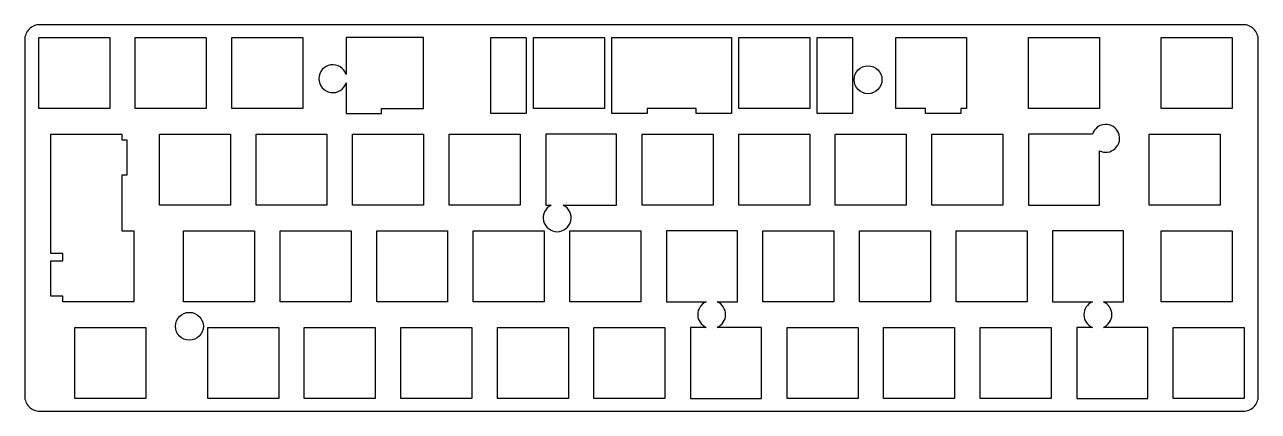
# Model space of a CAD drawing. Header units: millimetres. Extents: x -234 to 10, y -10 to 67.
import ezdxf

# ---------------------------------------------------------------- set-up
doc = ezdxf.new("R2010")
doc.units = ezdxf.units.MM
doc.layers.get('0').update_dxf_attribs({"linetype": 'CONTINUOUS'})

msp = doc.modelspace()

# ---------------------------------------------------------------- linework, layer by layer
for points in [[(9.77, -6.52), (9.77, 63.68, 0.414214), (6.77, 66.68), (-230.61, 66.68, 0.414214), (-233.61, 63.68), (-233.61, -6.52, 0.414214), (-230.61, -9.52), (6.77, -9.52, 0.414214)], [(-170.19, 56.85, 6.551945), (-170.19, 55.21), (-170.19, 49.15), (-163.19, 49.15), (-163.19, 50.15), (-154.93, 50.15), (-154.93, 64.15), (-170.19, 64.15)], [(-21.58, 41.83, 2.732141), (-22.95, 45.1), (-35.58, 45.1), (-35.58, 31.1), (-21.58, 31.1)], [(-129.76, 31.1, 4.354733), (-127.36, 31.1), (-116.82, 31.1), (-116.82, 45.1), (-130.82, 45.1), (-130.82, 31.1)], [(-96.99, 7, 0.657649), (-96.98, 12.05), (-93.01, 12.05), (-93.01, 26.05), (-107.01, 26.05), (-107.01, 12.05), (-99.17, 12.05, 0.657649), (-99.16, 7), (-102.25, 7), (-102.25, -7), (-88.25, -7), (-88.25, 7)], [(-20.79, 7, 0.657649), (-20.78, 12.05), (-16.81, 12.05), (-16.81, 26.05), (-30.81, 26.05), (-30.81, 12.05), (-22.97, 12.05, 0.657649), (-22.96, 7), (-26.05, 7), (-26.05, -7), (-12.05, -7), (-12.05, 7)]]:
    msp.add_lwpolyline(points, format="xyb", close=True)
for points in [[(-216.84, 64.15), (-216.84, 50.15), (-230.84, 50.15), (-230.84, 64.15)], [(-211.79, 50.15), (-211.79, 64.15), (-197.79, 64.15), (-197.79, 50.15)], [(-192.74, 50.15), (-192.74, 64.15), (-178.74, 64.15), (-178.74, 50.15)], [(-141.64, 64.15), (-134.64, 64.15), (-134.64, 49.15), (-141.64, 49.15)], [(-133.21, 50.15), (-133.21, 64.15), (-119.21, 64.15), (-119.21, 50.15)], [(-94.16, 64.15), (-94.16, 49.15), (-101.16, 49.15), (-101.16, 50.15), (-110.77, 50.15), (-110.77, 49.15), (-117.77, 49.15), (-117.77, 64.15)], [(-92.73, 64.15), (-78.73, 64.15), (-78.73, 50.15), (-92.73, 50.15)], [(-70.29, 49.15), (-77.29, 49.15), (-77.29, 64.15), (-70.29, 64.15)], [(-55.89, 49.15), (-55.89, 50.15), (-61.77, 50.15), (-61.77, 64.15), (-47.77, 64.15), (-47.77, 50.15), (-48.89, 50.15), (-48.89, 49.15)], [(-35.58, 50.15), (-35.58, 64.15), (-21.58, 64.15), (-21.58, 50.15)], [(4.62, 50.15), (-9.38, 50.15), (-9.38, 64.15), (4.62, 64.15)], [(-214.46, 45.1), (-214.46, 44.01), (-213.46, 44.01), (-213.46, 37.01), (-214.46, 37.01), (-214.46, 26.05), (-212.07, 26.05), (-212.07, 12.05), (-226.08, 12.05), (-226.08, 13.14), (-228.46, 13.14), (-228.46, 20.14), (-226.08, 20.14), (-226.08, 21.58), (-228.46, 21.58), (-228.46, 45.1)], [(-193.03, 31.1), (-207.03, 31.1), (-207.03, 45.1), (-193.03, 45.1)], [(-187.97, 31.1), (-187.97, 45.1), (-173.98, 45.1), (-173.98, 31.1)], [(-168.92, 45.1), (-154.93, 45.1), (-154.93, 31.1), (-168.92, 31.1)], [(-149.88, 31.1), (-149.88, 45.1), (-135.88, 45.1), (-135.88, 31.1)], [(-111.78, 45.1), (-97.78, 45.1), (-97.78, 31.1), (-111.78, 31.1)], [(-92.73, 45.1), (-78.73, 45.1), (-78.73, 31.1), (-92.73, 31.1)], [(-59.68, 45.1), (-59.68, 31.1), (-73.68, 31.1), (-73.68, 45.1)], [(-40.63, 45.1), (-40.63, 31.1), (-54.63, 31.1), (-54.63, 45.1)], [(-11.76, 31.1), (-11.76, 45.1), (2.24, 45.1), (2.24, 31.1)], [(-188.26, 12.05), (-202.26, 12.05), (-202.26, 26.05), (-188.26, 26.05)], [(-169.21, 26.05), (-169.21, 12.05), (-183.21, 12.05), (-183.21, 26.05)], [(-150.16, 12.05), (-164.16, 12.05), (-164.16, 26.05), (-150.16, 26.05)], [(-145.11, 12.05), (-145.11, 26.05), (-131.11, 26.05), (-131.11, 12.05)], [(-112.06, 12.05), (-126.06, 12.05), (-126.06, 26.05), (-112.06, 26.05)], [(-87.96, 26.05), (-73.96, 26.05), (-73.96, 12.05), (-87.96, 12.05)], [(-68.91, 26.05), (-54.91, 26.05), (-54.91, 12.05), (-68.91, 12.05)], [(-35.86, 26.05), (-35.86, 12.05), (-49.86, 12.05), (-49.86, 26.05)], [(4.62, 12.05), (-9.38, 12.05), (-9.38, 26.05), (4.62, 26.05)], [(-223.69, 7), (-209.69, 7), (-209.69, -7), (-223.69, -7)], [(-183.5, -7), (-197.5, -7), (-197.5, 7), (-183.5, 7)], [(-164.45, -7), (-178.45, -7), (-178.45, 7), (-164.45, 7)], [(-159.4, -7), (-159.4, 7), (-145.4, 7), (-145.4, -7)], [(-140.35, -7), (-140.35, 7), (-126.35, 7), (-126.35, -7)], [(-107.3, -7), (-121.3, -7), (-121.3, 7), (-107.3, 7)], [(-83.2, -7), (-83.2, 7), (-69.2, 7), (-69.2, -7)], [(-50.15, 7), (-50.15, -7), (-64.15, -7), (-64.15, 7)], [(-31.1, -7), (-45.1, -7), (-45.1, 7), (-31.1, 7)], [(7, 7), (7, -7), (-7, -7), (-7, 7)]]:
    msp.add_lwpolyline(points, close=True)
for centre in [(-67.23, 55.83), (-201.11, 7.23)]:
    msp.add_circle(centre, 2.75)

doc.saveas('drawing.dxf')
